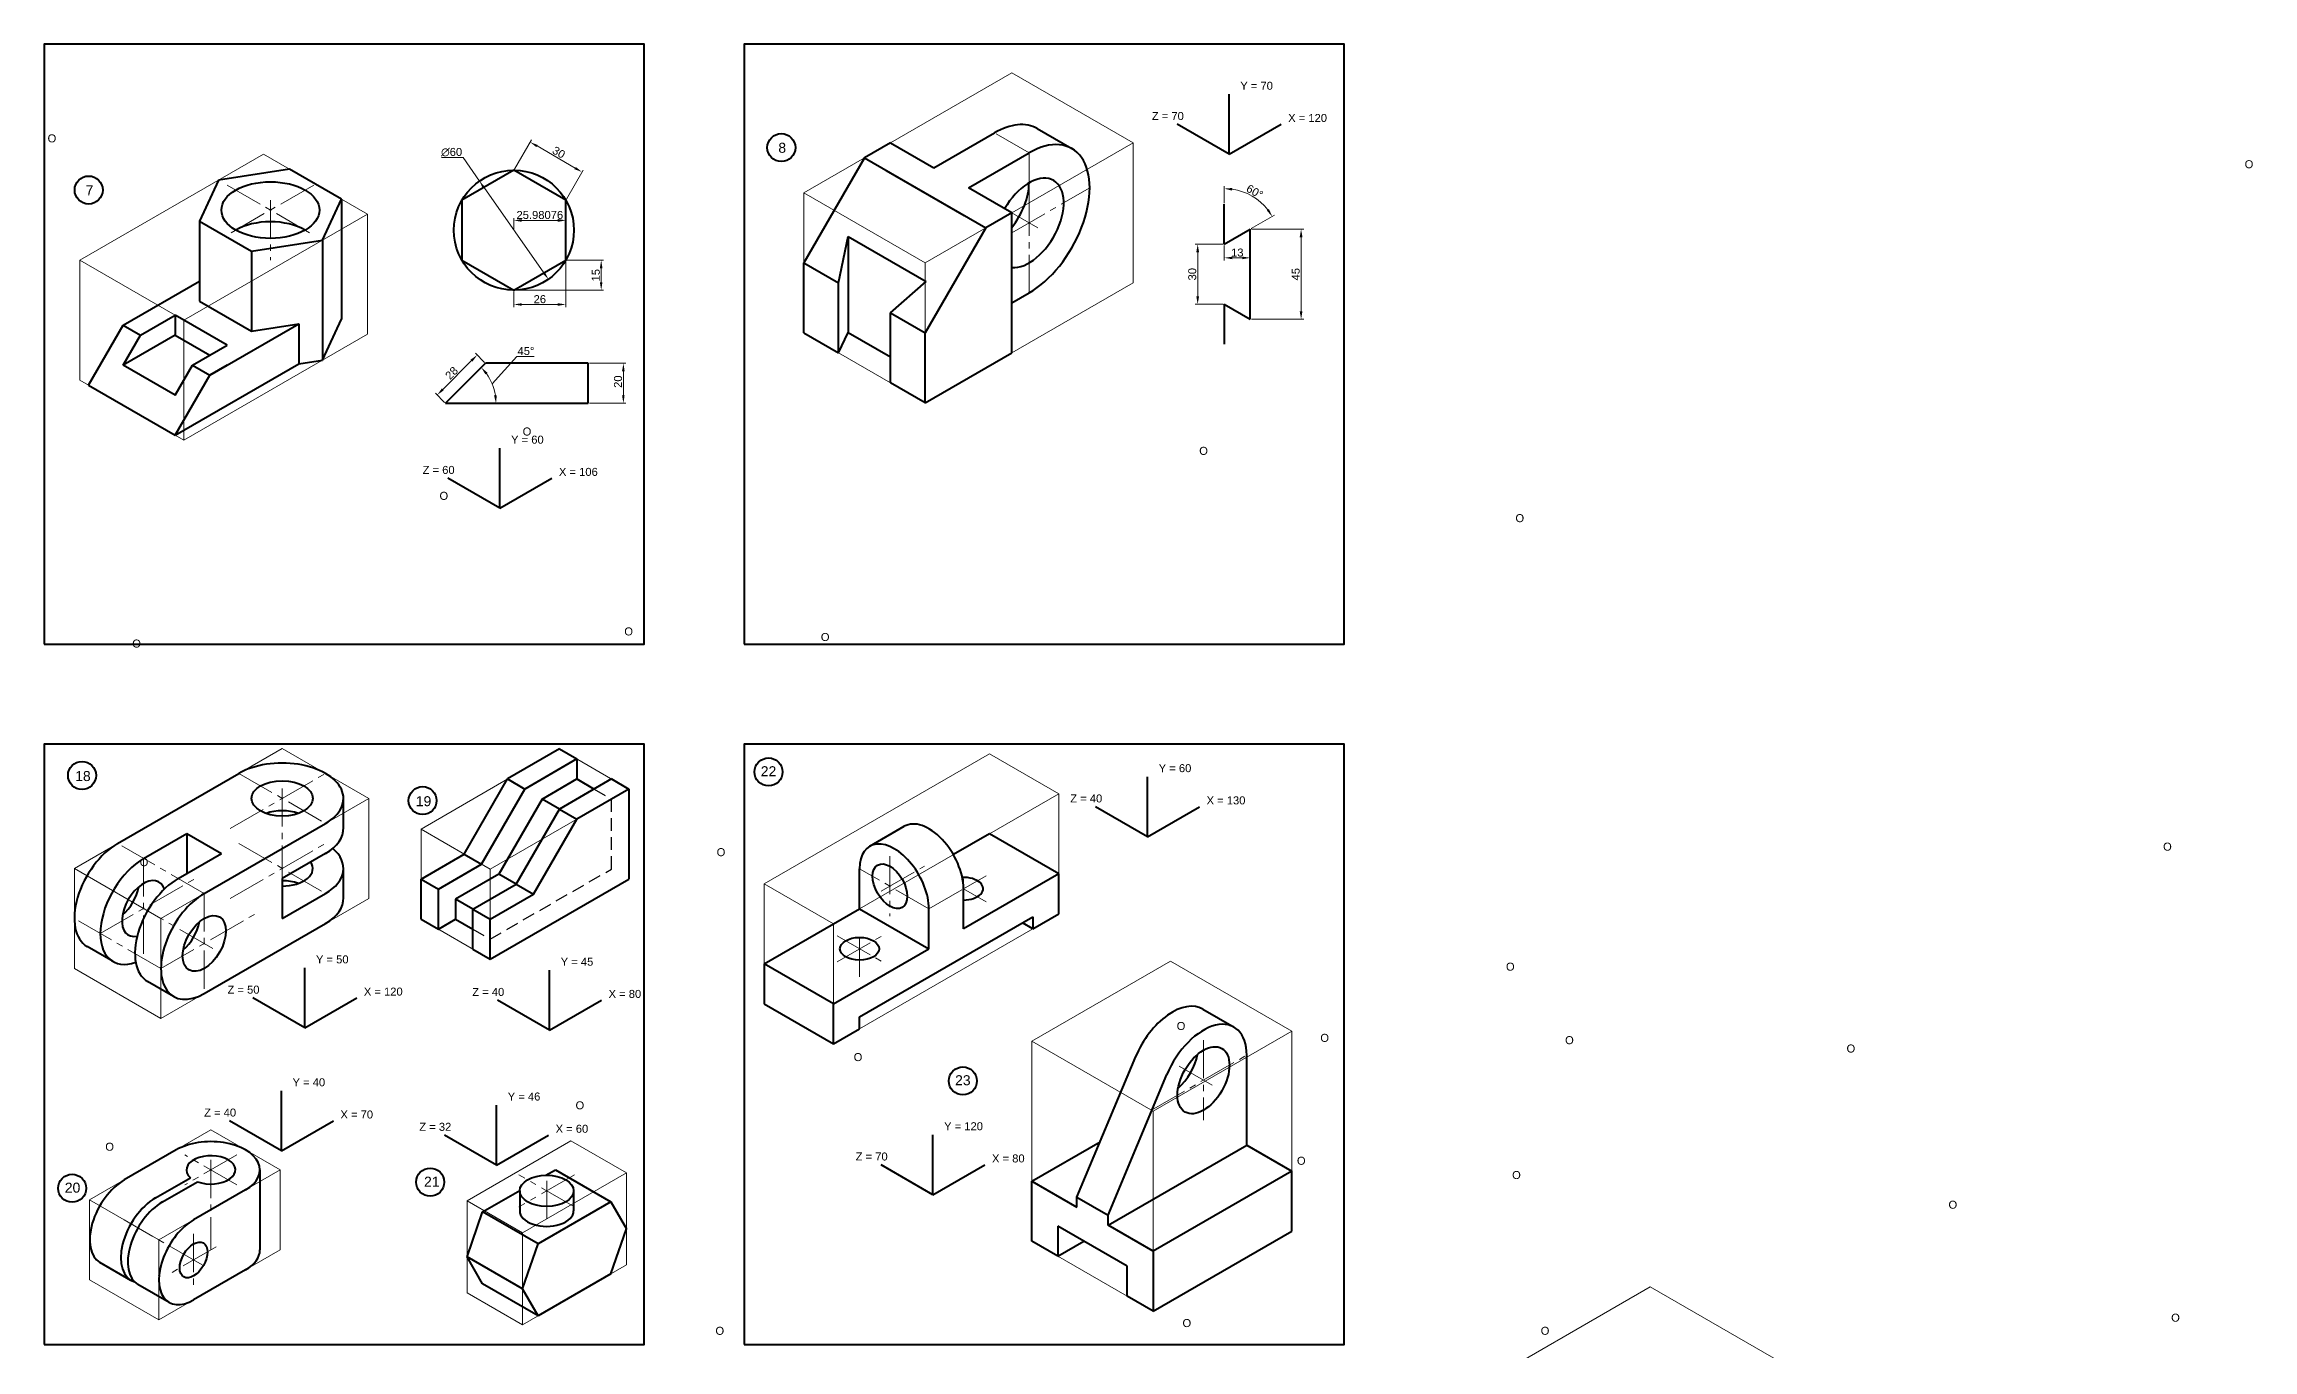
# Model space of a CAD drawing. Header units: millimetres. Extents: x 0 to 2304, y 0 to 1350.
# Drawn here: x 1050 to 2154, y 697 to 1350 of the extents above; entities that cross this region are included whole.
import ezdxf

# ---------------------------------------------------------------- set-up
doc = ezdxf.new("R2010")
doc.units = ezdxf.units.MM
doc.linetypes.add('CENTER2', pattern=[28.575, 19.05, -3.175, 3.175, -3.175])
doc.linetypes.add('DASHED2', pattern=[9.525, 6.35, -3.175])
for name, color, linetype, lineweight in [('Centre', 1, 'CENTER2', 20), ('Dim and Hatch', 6, 'Continuous', 20), ('Hidden', 3, 'DASHED2', 30), ('Object', 2, 'Continuous', 40), ('Projection', 5, 'Continuous', 5)]:
    doc.layers.add(name, color=color, linetype=linetype, lineweight=lineweight)
doc.styles.get("Standard").update_dxf_attribs({"font": 'arial.ttf'})
doc.dimstyles.new('Copy of ISO-25', dxfattribs={"dimtxt": 4, "dimasz": 4, "dimexe": 1.25, "dimexo": 0.625, "dimtad": 1, "dimtoh": 1, "dimdec": 5, "dimdsep": 46, "dimtxsty": 'Standard', "dimcen": 2.5, "dimclrd": 256, "dimclre": 256, "dimclrt": 256, "dimadec": 0, "dimazin": 0, "dimtfac": 1, "dimtdec": 5, "dimtmove": 0, "dimatfit": 2, "dimfxl": 1, "dimlwd": -1, "dimlwe": -1, "dimarcsym": 0})
doc.dimstyles.new('ISO-25', dxfattribs={"dimtxt": 4, "dimasz": 4, "dimexe": 1.25, "dimexo": 0.625, "dimtad": 1, "dimtoh": 1, "dimdec": 0, "dimtxsty": 'Standard', "dimcen": 2.5, "dimclrd": 256, "dimclre": 256, "dimclrt": 256, "dimadec": 0, "dimazin": 0, "dimtfac": 1, "dimtdec": 0, "dimtmove": 0, "dimatfit": 2, "dimfxl": 1, "dimlwd": -1, "dimlwe": -1, "dimarcsym": 0})

# ---------------------------------------------------------------- blocks, each defined once
blk = doc.blocks.new('*D11')
at = {"layer": 'Defpoints', "color": 0, "transparency": 16777216}
for p in [(1267.6, 1281.6), (1302.1, 1232.5)]:
    blk.add_point(p, dxfattribs=at)
at = {"layer": 'Dim and Hatch', "transparency": 16777216}
for p, q in [((1259.4, 1293.3), (1248.7, 1293.3)), ((1267.6, 1281.6), (1259.4, 1293.3)), ((1299.8, 1235.7), (1269.9, 1278.3))]:
    blk.add_line(p, q, dxfattribs=at)
for points in [[(1270.4, 1278.7), (1269.3, 1277.9), (1267.6, 1281.6)], [(1300.3, 1236.1), (1299.2, 1235.4), (1302.1, 1232.5)]]:
    blk.add_solid(points, dxfattribs=at)
at = {"layer": 'Dim and Hatch', "transparency": 16777216, "insert": (1253.7, 1296), "char_height": 4, "attachment_point": 5}
blk.add_mtext('∅60', dxfattribs=at)
blk = doc.blocks.new('*D12')
at = {"layer": 'Defpoints', "color": 0, "transparency": 16777216}
for p in [(1284.8, 1287), (1318.9, 1286.1), (1310.8, 1272)]:
    blk.add_point(p, dxfattribs=at)
at = {"layer": 'Dim and Hatch', "transparency": 16777216}
for p, q in [((1285.1, 1287.6), (1293.6, 1302.1)), ((1296.4, 1299.1), (1315.5, 1288.1)), ((1311.1, 1272.6), (1319.5, 1287.1))]:
    blk.add_line(p, q, dxfattribs=at)
for points in [[(1296.7, 1299.6), (1296.1, 1298.5), (1292.9, 1301.1)], [(1315.8, 1288.6), (1315.1, 1287.5), (1318.9, 1286.1)]]:
    blk.add_solid(points, dxfattribs=at)
at = {"layer": 'Dim and Hatch', "transparency": 16777216, "insert": (1307.3, 1295.9), "char_height": 4, "attachment_point": 5, "rotation": 330}
blk.add_mtext('30', dxfattribs=at)
blk = doc.blocks.new('*D13')
at = {"layer": 'Defpoints', "color": 0, "transparency": 16777216}
for p in [(1310.8, 1242), (1284.8, 1227), (1284.8, 1219.9)]:
    blk.add_point(p, dxfattribs=at)
at = {"layer": 'Dim and Hatch', "transparency": 16777216}
for p, q in [((1310.8, 1241.4), (1310.8, 1218.6)), ((1284.8, 1226.4), (1284.8, 1218.6)), ((1306.8, 1219.9), (1288.8, 1219.9))]:
    blk.add_line(p, q, dxfattribs=at)
for points in [[(1288.8, 1220.5), (1288.8, 1219.2), (1284.8, 1219.9)], [(1306.8, 1220.5), (1306.8, 1219.2), (1310.8, 1219.9)]]:
    blk.add_solid(points, dxfattribs=at)
at = {"layer": 'Dim and Hatch', "transparency": 16777216, "insert": (1297.8, 1222.5), "char_height": 4, "attachment_point": 5}
blk.add_mtext('26', dxfattribs=at)
blk = doc.blocks.new('*D14')
at = {"layer": 'Defpoints', "color": 0, "transparency": 16777216}
for p in [(1310.8, 1242), (1328.5, 1242), (1284.8, 1227)]:
    blk.add_point(p, dxfattribs=at)
at = {"layer": 'Dim and Hatch', "transparency": 16777216}
for p, q in [((1311.4, 1242), (1329.7, 1242)), ((1328.5, 1231), (1328.5, 1238)), ((1285.5, 1227), (1329.7, 1227))]:
    blk.add_line(p, q, dxfattribs=at)
for points in [[(1327.8, 1238), (1329.1, 1238), (1328.5, 1242)], [(1327.8, 1231), (1329.1, 1231), (1328.5, 1227)]]:
    blk.add_solid(points, dxfattribs=at)
at = {"layer": 'Dim and Hatch', "transparency": 16777216, "insert": (1325.8, 1234.5), "char_height": 4, "attachment_point": 5, "rotation": 90}
blk.add_mtext('15', dxfattribs=at)
blk = doc.blocks.new('*D15')
at = {"layer": 'Defpoints', "color": 0, "transparency": 16777216}
for p in [(1270.6, 1190.5), (1250.6, 1170.5), (1250.6, 1170.5), (1275, 1177), (1321.9, 1170.5)]:
    blk.add_point(p, dxfattribs=at)
at = {"layer": 'Dim and Hatch', "transparency": 16777216}
for p, q in [((1274, 1180.2), (1286.3, 1193.9)), ((1286.3, 1193.9), (1294.9, 1193.9))]:
    blk.add_line(p, q, dxfattribs=at)
blk.add_arc((1250.6, 1170.5), 25.3, 9.0674, 35.9326, dxfattribs=at)
for points in [[(1270.6, 1184.9), (1271.6, 1185.8), (1268.5, 1188.4)], [(1276.3, 1174.5), (1274.9, 1174.4), (1275.9, 1170.5)]]:
    blk.add_solid(points, dxfattribs=at)
at = {"layer": 'Dim and Hatch', "transparency": 16777216, "insert": (1290.9, 1196.6), "char_height": 4, "attachment_point": 5}
blk.add_mtext('45°', dxfattribs=at)
blk = doc.blocks.new('*D16')
at = {"layer": 'Defpoints', "color": 0, "transparency": 16777216}
for p in [(1321.9, 1190.5), (1321.9, 1170.5), (1339.6, 1170.5)]:
    blk.add_point(p, dxfattribs=at)
at = {"layer": 'Dim and Hatch', "transparency": 16777216}
for p, q in [((1322.6, 1190.5), (1340.8, 1190.5)), ((1339.6, 1186.5), (1339.6, 1174.5)), ((1322.6, 1170.5), (1340.8, 1170.5))]:
    blk.add_line(p, q, dxfattribs=at)
for points in [[(1338.9, 1186.5), (1340.2, 1186.5), (1339.6, 1190.5)], [(1338.9, 1174.5), (1340.2, 1174.5), (1339.6, 1170.5)]]:
    blk.add_solid(points, dxfattribs=at)
at = {"layer": 'Dim and Hatch', "transparency": 16777216, "insert": (1336.9, 1181.3), "char_height": 4, "attachment_point": 5, "rotation": 90}
blk.add_mtext('20', dxfattribs=at)
blk = doc.blocks.new('*D17')
at = {"layer": 'Defpoints', "color": 0, "transparency": 16777216}
for p in [(1266.5, 1194.6), (1270.6, 1190.5), (1250.6, 1170.5)]:
    blk.add_point(p, dxfattribs=at)
at = {"layer": 'Dim and Hatch', "transparency": 16777216}
for p, q in [((1270.2, 1190.9), (1265.6, 1195.5)), ((1249.3, 1177.4), (1263.6, 1191.8)), ((1250.2, 1170.9), (1245.6, 1175.5))]:
    blk.add_line(p, q, dxfattribs=at)
for points in [[(1263.2, 1192.3), (1264.1, 1191.3), (1266.5, 1194.6)], [(1248.8, 1177.9), (1249.8, 1177), (1246.5, 1174.6)]]:
    blk.add_solid(points, dxfattribs=at)
at = {"layer": 'Dim and Hatch', "transparency": 16777216, "insert": (1253.7, 1185.6), "char_height": 4, "attachment_point": 5, "rotation": 45}
blk.add_mtext('28', dxfattribs=at)
blk = doc.blocks.new('*D18')
at = {"layer": 'Defpoints', "color": 0, "transparency": 16777216}
for p in [(1640, 1270), (1657.8, 1271.3), (1640, 1250), (1640, 1250), (1653, 1257.5)]:
    blk.add_point(p, dxfattribs=at)
at = {"layer": 'Dim and Hatch', "transparency": 16777216}
for p, q in [((1640, 1270.6), (1640, 1279)), ((1653.5, 1257.8), (1665.1, 1264.5))]:
    blk.add_line(p, q, dxfattribs=at)
blk.add_arc((1640, 1250), 27.8, 38.2643, 81.7357, dxfattribs=at)
for points in [[(1643.9, 1276.8), (1644, 1278.1), (1640, 1277.8)], [(1662.3, 1267.6), (1661.2, 1266.8), (1664, 1263.9)]]:
    blk.add_solid(points, dxfattribs=at)
at = {"layer": 'Dim and Hatch', "transparency": 16777216, "insert": (1655.2, 1276.3), "char_height": 4, "attachment_point": 5, "rotation": 330}
blk.add_mtext('60°', dxfattribs=at)
blk = doc.blocks.new('*D19')
at = {"layer": 'Defpoints', "color": 0, "transparency": 16777216}
for p in [(1640, 1250), (1626.7, 1220), (1640, 1220)]:
    blk.add_point(p, dxfattribs=at)
at = {"layer": 'Dim and Hatch', "transparency": 16777216}
for p, q in [((1639.4, 1250), (1625.5, 1250)), ((1626.7, 1246), (1626.7, 1224)), ((1639.4, 1220), (1625.5, 1220))]:
    blk.add_line(p, q, dxfattribs=at)
for points in [[(1626, 1246), (1627.4, 1246), (1626.7, 1250)], [(1626, 1224), (1627.4, 1224), (1626.7, 1220)]]:
    blk.add_solid(points, dxfattribs=at)
at = {"layer": 'Dim and Hatch', "transparency": 16777216, "insert": (1624, 1235), "char_height": 4, "attachment_point": 5, "rotation": 90}
blk.add_mtext('30', dxfattribs=at)
blk = doc.blocks.new('*D20')
at = {"layer": 'Defpoints', "color": 0, "transparency": 16777216}
for p in [(1653, 1257.5), (1653, 1212.5), (1678.4, 1212.5)]:
    blk.add_point(p, dxfattribs=at)
at = {"layer": 'Dim and Hatch', "transparency": 16777216}
for p, q in [((1653.6, 1257.5), (1679.7, 1257.5)), ((1678.4, 1253.5), (1678.4, 1216.5)), ((1653.6, 1212.5), (1679.7, 1212.5))]:
    blk.add_line(p, q, dxfattribs=at)
for points in [[(1677.7, 1253.5), (1679.1, 1253.5), (1678.4, 1257.5)], [(1677.7, 1216.5), (1679.1, 1216.5), (1678.4, 1212.5)]]:
    blk.add_solid(points, dxfattribs=at)
at = {"layer": 'Dim and Hatch', "transparency": 16777216, "insert": (1675.7, 1235), "char_height": 4, "attachment_point": 5, "rotation": 90}
blk.add_mtext('45', dxfattribs=at)
blk = doc.blocks.new('*D21')
at = {"layer": 'Defpoints', "color": 0, "transparency": 16777216}
for p in [(1640, 1250), (1653, 1257.5), (1653, 1243.2)]:
    blk.add_point(p, dxfattribs=at)
at = {"layer": 'Dim and Hatch', "transparency": 16777216}
for p, q in [((1640, 1249.4), (1640, 1241.9)), ((1653, 1256.9), (1653, 1241.9)), ((1644, 1243.2), (1649, 1243.2))]:
    blk.add_line(p, q, dxfattribs=at)
for points in [[(1644, 1243.8), (1644, 1242.5), (1640, 1243.2)], [(1649, 1243.8), (1649, 1242.5), (1653, 1243.2)]]:
    blk.add_solid(points, dxfattribs=at)
at = {"layer": 'Dim and Hatch', "transparency": 16777216, "insert": (1646.5, 1245.8), "char_height": 4, "attachment_point": 5}
blk.add_mtext('13', dxfattribs=at)
blk = doc.blocks.new('*D22')
at = {"layer": 'Defpoints', "color": 0, "transparency": 16777216}
for p in [(1310.8, 1261.9), (1284.8, 1257), (1310.8, 1257)]:
    blk.add_point(p, dxfattribs=at)
at = {"layer": 'Dim and Hatch', "transparency": 16777216}
for p, q in [((1284.8, 1257.6), (1284.8, 1263.1)), ((1288.8, 1261.9), (1306.8, 1261.9)), ((1310.8, 1257.6), (1310.8, 1263.1))]:
    blk.add_line(p, q, dxfattribs=at)
for points in [[(1288.8, 1262.6), (1288.8, 1261.2), (1284.8, 1261.9)], [(1306.8, 1262.6), (1306.8, 1261.2), (1310.8, 1261.9)]]:
    blk.add_solid(points, dxfattribs=at)
at = {"layer": 'Dim and Hatch', "transparency": 16777216, "insert": (1297.8, 1264.6), "char_height": 4, "attachment_point": 5}
blk.add_mtext('25.98076', dxfattribs=at)

msp = doc.modelspace()

# ---------------------------------------------------------------- linework, layer by layer
at = {"layer": 'Centre'}
for p, q in [((1542.399196, 1295.667046), (1525.078688, 1305.667046)), ((1542.399196, 1225.667046), (1542.399196, 1295.667046)), ((1141.456245, 1279.574281), (1184.757516, 1254.574281)), ((1184.757516, 1279.574281), (1141.456245, 1254.574281)), ((1163.10688, 1272.074281), (1163.10688, 1242.074281)), ((1546.729323, 1258.167046), (1520.748561, 1273.167046)), ((1533.738942, 1255.667046), (1572.710085, 1278.167046)), ((1143.027214, 957.949592), (1190.658611, 985.449592)), ((1147.357341, 985.449592), (1190.658611, 960.449592)), ((1169.007976, 977.949592), (1169.007976, 917.949592)), ((1130.036833, 925.449592), (1086.735562, 950.449592)), ((1143.027214, 922.949592), (1190.658611, 950.449592)), ((1147.357341, 950.449592), (1190.658611, 925.449592)), ((1099.725944, 942.949592), (1099.725944, 892.949592)), ((1468.494737, 926.556915), (1490.145372, 939.056915)), ((1472.824864, 944.056915), (1472.824864, 914.056915)), ((1078.075308, 905.449592), (1125.706706, 932.949592)), ((1134.36696, 897.949592), (1082.405435, 927.949592)), ((1492.310435, 917.806915), (1457.669419, 937.806915)), ((1492.310435, 917.806915), (1509.630943, 927.806915)), ((1520.889274, 934.306915), (1509.630943, 927.806915)), ((1509.630943, 932.806915), (1509.630943, 913.806915)), ((1509.630943, 927.806915), (1520.889274, 921.306915)), ((1130.036833, 925.449592), (1130.036833, 875.449592)), ((1108.386198, 887.949592), (1065.084927, 912.949592)), ((1108.386198, 887.949592), (1156.017595, 915.449592)), ((1446.411089, 891.306915), (1468.927749, 904.306915)), ((1446.411089, 904.306915), (1468.927749, 891.306915)), ((1457.669419, 902.806915), (1457.669419, 883.806915)), ((1629.5678, 852.076863), (1629.5678, 812.076863)), ((1603.587038, 817.076863), (1651.218435, 844.576863)), ((1633.897927, 829.576863), (1613.979342, 841.076863)), ((1146.354944, 794.739528), (1120.374182, 779.739528)), ((1146.354944, 779.739528), (1120.374182, 794.739528)), ((1133.364563, 792.239528), (1133.364563, 747.239528)), ((1315.091562, 784.802776), (1287.378749, 768.802776)), ((1315.091562, 768.802776), (1287.378749, 784.802776)), ((1301.235156, 781.802776), (1301.235156, 761.802776)), ((1129.034436, 739.739528), (1090.063293, 762.239528)), ((1124.704309, 755.239528), (1124.704309, 729.239528)), ((1135.96264, 748.739528), (1113.445979, 735.739528))]:
    msp.add_line(p, q, dxfattribs=at)
at = {"layer": 'Hidden'}
for p, q in [((1333.663936, 972.660561), (1316.343428, 962.660561)), ((1325.003682, 977.660561), (1333.663936, 972.660561)), ((1333.663936, 937.660561), (1333.663936, 972.660561)), ((1294.692793, 925.160561), (1316.343428, 962.660561)), ((1307.683174, 967.660561), (1316.343428, 962.660561)), ((1273.042157, 902.660561), (1333.663936, 937.660561)), ((1286.032539, 930.160561), (1294.692793, 925.160561)), ((1264.381903, 917.660561), (1273.042157, 912.660561)), ((1273.042157, 912.660561), (1294.692793, 925.160561)), ((1264.381903, 907.660561), (1273.042157, 902.660561)), ((1273.042157, 902.660561), (1273.042157, 912.660561))]:
    msp.add_line(p, q, dxfattribs=at)
at = {"layer": 'Object'}
for p, q in [((1642.433321, 1294.967838), (1642.433321, 1324.967838)), ((1494.767799, 1288.167046), (1525.078688, 1305.667046)), ((1546.511723, 1307.790152), (1563.832231, 1297.790152)), ((1642.433321, 1294.967838), (1616.452559, 1309.967838)), ((1642.433321, 1294.967838), (1668.414083, 1309.967838)), ((1460.126783, 1293.167046), (1429.815894, 1240.667046)), ((1473.117164, 1300.667046), (1460.126783, 1293.167046)), ((1460.126783, 1293.167046), (1520.748561, 1258.167046)), ((1473.117164, 1300.667046), (1494.767799, 1288.167046)), ((1512.088307, 1278.167046), (1542.399196, 1295.667046)), ((1137.126118, 1282.074281), (1127.616523, 1261.583848)), ((1172.616589, 1287.564648), (1137.126118, 1282.074281)), ((1198.597237, 1272.564713), (1172.616589, 1287.564648)), ((1470.947294, 1286.919821), (1509.92805, 1264.414271)), ((1189.087643, 1252.074281), (1198.597237, 1272.564713)), ((1198.597237, 1272.564713), (1198.597237, 1212.564713)), ((1533.738942, 1265.667046), (1512.088307, 1278.167046)), ((1640, 1250), (1640, 1270)), ((1127.616523, 1261.583848), (1153.597172, 1246.583913)), ((1127.616523, 1261.583848), (1127.616523, 1221.583848)), ((1533.738942, 1265.667046), (1520.748561, 1258.167046)), ((1533.738942, 1195.667046), (1533.738942, 1265.667046)), ((1153.597172, 1246.583913), (1189.087643, 1252.074281)), ((1189.087643, 1252.074281), (1189.087643, 1192.074281)), ((1447.136402, 1230.667046), (1451.894735, 1253.919821)), ((1451.894735, 1253.919821), (1490.875491, 1231.414271)), ((1451.894735, 1253.919821), (1451.894735, 1205.919821)), ((1520.748561, 1258.167046), (1490.437672, 1205.667046)), ((1640, 1250), (1653, 1257.505553)), ((1653, 1212.494447), (1653, 1257.505553)), ((1153.597172, 1246.583913), (1153.597172, 1206.583913)), ((1429.815894, 1205.667046), (1429.815894, 1240.667046)), ((1429.815894, 1205.667046), (1429.815894, 1240.667046)), ((1429.815894, 1240.667046), (1447.136402, 1230.667046)), ((1089.494721, 1209.574281), (1127.616523, 1231.583913)), ((1447.136402, 1195.667046), (1447.136402, 1230.667046)), ((1473.117164, 1215.667046), (1490.875491, 1231.414271)), ((1127.616523, 1221.583848), (1153.597172, 1206.583913)), ((1473.117164, 1180.667046), (1473.117164, 1215.667046)), ((1473.117164, 1215.667046), (1490.437672, 1205.667046)), ((1533.738942, 1220.667046), (1542.399196, 1225.667046)), ((1640, 1220), (1653, 1212.494447)), ((1640, 1220), (1640, 1200)), ((1072.174213, 1179.574281), (1089.494721, 1209.574281)), ((1089.494721, 1209.574281), (1098.154975, 1204.574281)), ((1089.494721, 1189.574281), (1098.154975, 1204.574281)), ((1115.475483, 1204.574281), (1089.494721, 1189.574281)), ((1098.154975, 1204.574281), (1115.475483, 1214.574281)), ((1115.475483, 1214.574281), (1115.475483, 1204.574281)), ((1141.456245, 1199.574281), (1115.475483, 1214.574281)), ((1115.475483, 1204.574281), (1132.795991, 1194.574281)), ((1132.795991, 1184.574281), (1177.257537, 1210.244166)), ((1153.597172, 1206.583913), (1177.257537, 1210.244166)), ((1177.257537, 1210.244166), (1177.257537, 1190.244166)), ((1189.087643, 1192.074281), (1198.597237, 1212.564713)), ((1429.815894, 1205.667046), (1447.136402, 1195.667046)), ((1447.136402, 1195.667046), (1451.894735, 1205.919821)), ((1451.894735, 1205.919821), (1473.117164, 1193.667046)), ((1490.437672, 1170.667046), (1490.437672, 1205.667046)), ((1124.135737, 1189.574281), (1141.456245, 1199.574281)), ((1520.748561, 1188.167046), (1533.738942, 1195.667046)), ((1115.475483, 1174.574281), (1089.494721, 1189.574281)), ((1115.475483, 1154.574281), (1177.257537, 1190.244166)), ((1115.475483, 1174.574281), (1124.135737, 1189.574281)), ((1115.475483, 1154.574281), (1132.795991, 1184.574281)), ((1124.135737, 1189.574281), (1132.795991, 1184.574281)), ((1141.456245, 1189.574281), (1132.795991, 1184.574281)), ((1177.257537, 1190.244166), (1189.087643, 1192.074281)), ((1250.609397, 1170.488125), (1270.609397, 1190.488125)), ((1321.949197, 1190.488125), (1270.609397, 1190.488125)), ((1321.949197, 1170.488125), (1321.949197, 1190.488125)), ((1490.437672, 1170.667046), (1520.748561, 1188.167046)), ((1072.174213, 1179.574281), (1115.475483, 1154.574281)), ((1250.609397, 1170.488125), (1321.949197, 1170.488125)), ((1490.437672, 1170.667046), (1473.117164, 1180.667046)), ((1277.853514, 1118.044284), (1277.853514, 1148.044284)), ((1277.853514, 1118.044284), (1251.872752, 1133.044284)), ((1277.853514, 1118.044284), (1303.834276, 1133.044284)), ((1307.683174, 997.660561), (1281.702412, 982.660561)), ((1307.683174, 997.660561), (1316.343428, 992.660561)), ((1086.735562, 950.449592), (1147.357341, 985.449592)), ((1316.343428, 992.660561), (1290.362666, 977.660561)), ((1316.343428, 992.660561), (1316.343428, 982.660561)), ((1601.644503, 953.821981), (1601.644503, 983.821981)), ((1199.619277, 958.336145), (1199.619277, 973.336145)), ((1260.051776, 945.160561), (1281.702412, 982.660561)), ((1268.71203, 940.160561), (1290.362666, 977.660561)), ((1299.02292, 972.660561), (1277.372285, 935.160561)), ((1281.702412, 982.660561), (1290.362666, 977.660561)), ((1299.02292, 972.660561), (1316.343428, 982.660561)), ((1307.683174, 967.660561), (1299.02292, 972.660561)), ((1333.663936, 982.660561), (1307.683174, 967.660561)), ((1316.343428, 982.660561), (1325.003682, 977.660561)), ((1342.32419, 977.660561), (1316.343428, 962.660561)), ((1333.663936, 982.660561), (1342.32419, 977.660561)), ((1342.32419, 977.660561), (1342.32419, 932.660561)), ((1286.032539, 930.160561), (1307.683174, 967.660561)), ((1294.692793, 925.160561), (1316.343428, 962.660561)), ((1307.683174, 967.660561), (1316.343428, 962.660561)), ((1601.644503, 953.821981), (1575.663741, 968.821981)), ((1601.644503, 953.821981), (1627.625265, 968.821981)), ((1099.725944, 942.949592), (1121.376579, 955.449592)), ((1121.376579, 955.449592), (1138.697087, 945.449592)), ((1121.376579, 955.449592), (1121.376579, 935.449592)), ((1130.036833, 925.449592), (1190.658611, 960.449592)), ((1462.712907, 949.002954), (1480.033415, 959.002954)), ((1522.621324, 955.306915), (1504.557884, 944.877983)), ((1557.262341, 935.306915), (1522.621324, 955.306915)), ((1117.046452, 932.949592), (1138.697087, 945.449592)), ((1190.658611, 945.449592), (1169.007976, 932.949592)), ((1238.401141, 932.660561), (1260.051776, 945.160561)), ((1247.061395, 927.660561), (1268.71203, 940.160561)), ((1260.051776, 945.160561), (1268.71203, 940.160561)), ((1169.007976, 932.949592), (1169.007976, 912.949592)), ((1199.619277, 923.336145), (1199.619277, 938.336145)), ((1238.401141, 912.660561), (1238.401141, 932.660561)), ((1238.401141, 932.660561), (1247.061395, 927.660561)), ((1247.061395, 907.660561), (1247.061395, 927.660561)), ((1277.372285, 935.160561), (1255.721649, 922.660561)), ((1264.381903, 917.660561), (1286.032539, 930.160561)), ((1273.042157, 892.660561), (1342.32419, 932.660561)), ((1286.032539, 930.160561), (1277.372285, 935.160561)), ((1286.032539, 930.160561), (1294.692793, 925.160561)), ((1457.669419, 917.806915), (1457.669419, 937.806915)), ((1557.262341, 935.306915), (1509.630943, 907.806915)), ((1509.630943, 907.806915), (1509.630943, 927.806915)), ((1557.262341, 915.306915), (1557.262341, 935.306915)), ((1169.007976, 912.949592), (1190.658611, 925.449592)), ((1264.381903, 917.660561), (1255.721649, 922.660561)), ((1255.721649, 922.660561), (1255.721649, 912.660561)), ((1264.381903, 897.660561), (1264.381903, 917.660561)), ((1264.381903, 917.660561), (1273.042157, 912.660561)), ((1273.042157, 912.660561), (1294.692793, 925.160561)), ((1410.038022, 890.306915), (1457.669419, 917.806915)), ((1457.669419, 917.806915), (1492.310435, 897.806915)), ((1492.310435, 897.806915), (1492.310435, 917.806915)), ((1130.036833, 875.449592), (1190.658611, 910.449592)), ((1238.401141, 912.660561), (1247.061395, 907.660561)), ((1247.061395, 907.660561), (1255.721649, 912.660561)), ((1255.721649, 912.660561), (1264.381903, 907.660561)), ((1273.042157, 892.660561), (1273.042157, 912.660561)), ((1457.669419, 863.806915), (1544.27196, 913.806915)), ((1544.27196, 907.806915), (1539.075807, 910.806915)), ((1544.27196, 907.806915), (1557.262341, 915.306915)), ((1544.27196, 913.806915), (1544.27196, 907.806915)), ((1084.414728, 891.434192), (1071.424354, 898.934196)), ((1264.381903, 897.660561), (1273.042157, 892.660561)), ((1444.679038, 870.306915), (1492.310435, 897.806915)), ((1180.311185, 858.236256), (1180.311185, 888.236256)), ((1302.674611, 857.081837), (1302.674611, 887.081837)), ((1444.679038, 870.306915), (1410.038022, 890.306915)), ((1410.038022, 890.306915), (1410.038022, 870.306915)), ((1114.725618, 873.934192), (1101.735244, 881.434194)), ((1180.311185, 858.236256), (1154.330423, 873.236256)), ((1180.311185, 858.236256), (1206.291948, 873.236256)), ((1302.674611, 857.081837), (1276.693849, 872.081837)), ((1302.674611, 857.081837), (1328.655373, 872.081837)), ((1410.038022, 870.306915), (1444.679038, 850.306915)), ((1444.679038, 850.306915), (1444.679038, 870.306915)), ((1457.669419, 857.806915), (1457.669419, 863.806915)), ((1629.333454, 867.567339), (1644.921912, 858.567339)), ((1444.679038, 850.306915), (1457.669419, 857.806915)), ((1566.347945, 773.576863), (1595.700052, 843.920596)), ((1651.218435, 799.576863), (1651.218435, 844.576863)), ((1581.936402, 764.576863), (1611.288509, 834.920596)), ((1168.604454, 796.797876), (1168.604454, 826.797876)), ((1276.190731, 789.669156), (1276.190731, 819.669156)), ((1168.604454, 796.797876), (1142.623692, 811.797876)), ((1168.604454, 796.797876), (1194.585216, 811.797876)), ((1116.044055, 797.239528), (1090.063293, 782.239528)), ((1276.190731, 789.669156), (1250.209968, 804.669156)), ((1276.190731, 789.669156), (1302.171493, 804.669156)), ((1494.357825, 774.824632), (1494.357825, 804.824632)), ((1543.831285, 781.576863), (1577.891495, 801.241534)), ((1581.936402, 759.576863), (1651.218435, 799.576863)), ((1651.218435, 799.576863), (1673.735095, 786.576863)), ((1157.859426, 787.220392), (1157.859436, 747.220392)), ((1300.845301, 784.577694), (1305.565283, 787.302776)), ((1305.565283, 787.302776), (1333.278095, 771.302776)), ((1494.357825, 774.824632), (1468.377063, 789.824632)), ((1494.357825, 774.824632), (1520.338587, 789.824632)), ((1673.735095, 786.576863), (1604.453063, 746.576863)), ((1673.735095, 756.576863), (1673.735095, 786.576863)), ((1105.651751, 773.239528), (1123.147231, 783.340549)), ((1109.115852, 771.239528), (1126.611333, 781.340549)), ((1150.685072, 777.239528), (1124.704309, 762.239528)), ((1269.192216, 766.302776), (1287.768604, 777.027859)), ((1287.763032, 776.822221), (1287.763032, 766.822221)), ((1314.707323, 776.795551), (1314.707323, 766.795551)), ((1543.831285, 751.576863), (1543.831285, 781.576863)), ((1543.831285, 781.576863), (1566.347945, 768.576863)), ((1566.347945, 768.576863), (1566.347945, 773.576863)), ((1566.347945, 773.576863), (1581.936402, 764.576863)), ((1261.397987, 743.802776), (1269.192216, 766.302776)), ((1296.905029, 750.302776), (1269.192216, 766.302776)), ((1333.278095, 771.302776), (1296.905029, 750.302776)), ((1333.278095, 771.302776), (1341.072324, 757.802776)), ((1581.936402, 759.576863), (1581.936402, 764.576863)), ((1333.278095, 735.302776), (1341.072324, 757.802776)), ((1556.821666, 744.076863), (1543.831285, 751.576863)), ((1591.462682, 739.076863), (1556.821666, 759.076863)), ((1556.821666, 759.076863), (1556.821666, 744.076863)), ((1556.821666, 744.076863), (1569.812047, 751.576863)), ((1604.453063, 746.576863), (1581.936402, 759.576863)), ((1604.453063, 716.576863), (1673.735095, 756.576863)), ((1093.399576, 732.029065), (1077.811119, 741.029065)), ((1289.1108, 727.802776), (1261.397987, 743.802776)), ((1269.192216, 730.302776), (1261.397987, 743.802776)), ((1289.1108, 727.802776), (1296.905029, 750.302776)), ((1604.453063, 746.576863), (1604.453063, 716.576863)), ((1096.863678, 730.029065), (1096.857393, 730.032693)), ((1112.452134, 721.029065), (1096.863678, 730.029065)), ((1150.685072, 737.239528), (1124.704309, 722.239528)), ((1296.905029, 714.302776), (1269.192216, 730.302776)), ((1333.278095, 735.302776), (1296.905029, 714.302776)), ((1591.462682, 724.076863), (1591.462682, 739.076863)), ((1296.905029, 714.302776), (1289.1108, 727.802776)), ((1604.453063, 716.576863), (1591.462682, 724.076863))]:
    msp.add_line(p, q, dxfattribs=at)
for points in [[(1050, 1050), (1350, 1050), (1350, 1350), (1050, 1350)], [(1400, 1050), (1700, 1050), (1700, 1350), (1400, 1350)], [(1310.815812, 1272.013602), (1284.83505, 1287.013602), (1258.854288, 1272.013602), (1258.854288, 1242.013602), (1284.83505, 1227.013602), (1310.815812, 1242.013602)], [(1050, 700), (1350, 700), (1350, 1000), (1050, 1000)], [(1400, 700), (1700, 700), (1700, 1000), (1400, 1000)]]:
    msp.add_lwpolyline(points, close=True, dxfattribs=at)
for centre, radius in [((1418.543864, 1298.305174), 7), ((1072.245561, 1277.092883), 7), ((1284.83505, 1257.013602), 30), ((1068.925958, 984.438233), 7), ((1412.139001, 986.199014), 7), ((1239.200039, 971.873884), 7), ((1509.295493, 831.732319), 7), ((1063.981715, 778.080825), 7), ((1242.980975, 781.123343), 7)]:
    msp.add_circle(centre, radius, dxfattribs=at)
for centre, major_axis, start_param, end_param in [((1525.078688, 1270.667046), (-21.433035, -37.123106), 3.1415926536, 3.926990817), ((1542.399196, 1260.667046), (-21.433035, -37.123106), 0.7853981634, 3.926990817), ((1542.399196, 1260.667046), (-12.247449, -21.213203), 6.544984695, 10.9955742876), ((1525.078688, 1270.667046), (-12.247449, -21.213203), 7.5921822462, 8.6393797974), ((1163.10688, 1247.074281), (-24.494897, 0), 3.926990817, 5.4977871438), ((1169.007976, 972.949592), (-30.618622, 0), 2.3561944902, 5.4977871438), ((1169.007976, 957.949592), (-15.309311, 0), 4.1547901537, 5.2699878071), ((1492.310435, 937.806915), (12.247449, -21.213203), 7.0685834706, 9.4273113046), ((1086.735562, 925.449592), (-15.309311, -26.516504), 3.926990817, 6.2840160749), ((1169.007976, 957.949592), (-30.618622, 0), 2.3561944902, 3.1634611499), ((1474.989927, 927.806915), (12.247449, -21.213203), 7.0685834706, 10.2101761242), ((1099.725944, 917.949592), (-15.309311, -26.516504), 3.926990817, 6.8844495239), ((1169.007976, 937.949592), (-15.309311, 0), 7.853981634, 9.7986592781), ((1169.007976, 937.949592), (-30.618622, 0), 2.3561944902, 3.7428568703), ((1099.725944, 917.949592), (-7.654655, -13.258252), 2.6540477695, 6.7707301913), ((1086.735562, 925.449592), (-7.654655, -13.258252), 7.2963828073, 8.4115804607), ((1117.046452, 907.949592), (-15.309311, -26.516504), 3.926990817, 6.2840160749), ((1169.007976, 922.949592), (-15.309311, 0), 4.1547901537, 4.7123889804), ((1509.630943, 927.806915), (-9.797959, 0), 1.5707963268, 4.775377621), ((1130.036833, 900.449592), (-15.309311, -26.516504), 3.926990817, 7.0685834706), ((1169.007976, 922.949592), (-30.618622, 0), 2.3561944902, 3.1634611499), ((1117.046452, 907.949592), (-7.654655, -13.258252), 7.2963828073, 8.4115804607), ((1613.979342, 841.076863), (-15.309311, -26.516504), 9.4217470151, 11.2174993265), ((1629.5678, 832.076863), (-15.309311, -26.516504), 8.6393797974, 11.2174993265), ((1613.979342, 841.076863), (-9.185587, -15.909903), 1.0131975001, 2.1283951535), ((1133.364563, 787.239528), (-24.494897, 0), 2.3561944902, 5.4977871438), ((1133.364563, 787.239528), (-12.247449, 0), 0.9867560842, 6.8672255498), ((1090.063293, 762.239528), (-12.247449, -21.213203), 3.926990817, 6.2840847395), ((1105.651751, 753.239528), (-12.247449, -21.213203), 3.926990817, 6.4250823618), ((1109.115852, 751.239528), (-12.247449, -21.213203), 3.926990817, 6.2840847395), ((1124.704309, 742.239528), (-12.247449, -21.213203), 3.926990817, 7.0685834706), ((1301.235156, 766.802776), (-13.472194, 0), 6.2799526769, 9.4267496943), ((1133.364563, 747.239528), (-24.494897, 0), 2.3561944902, 3.1430190748), ((1105.651751, 753.239528), (-12.247449, -21.213203), 7.1687508917, 7.1743709505)]:
    msp.add_ellipse(centre, major_axis=major_axis, ratio=0.5773502692, start_param=start_param, end_param=end_param, dxfattribs=at)
for centre, major_axis in [((1163.10688, 1267.074281), (-24.494897, 0)), ((1169.007976, 972.949592), (-15.309311, 0)), ((1472.824864, 929.056915), (6.123724, -10.606602)), ((1130.036833, 900.449592), (-7.654655, -13.258252)), ((1457.669419, 897.806915), (-9.797959, 0)), ((1629.5678, 832.076863), (-9.185587, -15.909903)), ((1301.235156, 776.802776), (-13.472194, 0)), ((1124.704309, 742.239528), (-4.898979, -8.485281))]:
    msp.add_ellipse(centre, major_axis=major_axis, ratio=0.5773502692, dxfattribs=at)
at = {"layer": 'Projection'}
for p, q in [((1429.815894, 1275.667046), (1533.738942, 1335.667046)), ((1533.738942, 1335.667046), (1594.36072, 1300.667046)), ((1067.844086, 1242.074281), (1159.626151, 1295.064681)), ((1159.626151, 1295.064681), (1211.587675, 1265.064681)), ((1594.36072, 1300.667046), (1490.437672, 1240.667046)), ((1542.399196, 1295.667046), (1542.399196, 1260.667046)), ((1594.36072, 1230.667046), (1594.36072, 1300.667046)), ((1490.437672, 1240.667046), (1429.815894, 1275.667046)), ((1429.815894, 1275.667046), (1429.815894, 1205.667046)), ((1119.80561, 1212.074281), (1211.587675, 1265.064681)), ((1211.587675, 1265.064681), (1211.587675, 1205.064681)), ((1067.844086, 1182.074281), (1067.844086, 1242.074281)), ((1067.844086, 1242.074281), (1119.80561, 1212.074281)), ((1490.437672, 1170.667046), (1490.437672, 1240.667046)), ((1490.437672, 1170.667046), (1594.36072, 1230.667046)), ((1119.80561, 1212.074281), (1119.80561, 1152.074281)), ((1211.587675, 1205.064681), (1119.80561, 1152.074281)), ((1429.815894, 1205.667046), (1490.437672, 1170.667046)), ((1119.80561, 1152.074281), (1067.844086, 1182.074281)), ((1169.007976, 997.949592), (1065.084927, 937.949592)), ((1212.309246, 972.949592), (1169.007976, 997.949592)), ((1238.401141, 957.660561), (1307.683174, 997.660561)), ((1307.683174, 997.660561), (1342.32419, 977.660561)), ((1410.038022, 930.306915), (1522.621324, 995.306915)), ((1522.621324, 995.306915), (1557.262341, 975.306915)), ((1316.343428, 992.660561), (1316.343428, 982.660561)), ((1108.386198, 912.949592), (1212.309246, 972.949592)), ((1212.309246, 922.949592), (1212.309246, 972.949592)), ((1273.042157, 937.660561), (1342.32419, 977.660561)), ((1342.32419, 977.660561), (1342.32419, 932.660561)), ((1557.262341, 975.306915), (1444.679038, 910.306915)), ((1557.262341, 975.306915), (1557.262341, 915.306915)), ((1238.401141, 912.660561), (1238.401141, 957.660561)), ((1238.401141, 957.660561), (1273.042157, 937.660561)), ((1065.084927, 937.949592), (1065.084927, 887.949592)), ((1108.386198, 912.949592), (1065.084927, 937.949592)), ((1273.042157, 892.660561), (1273.042157, 937.660561)), ((1342.32419, 932.660561), (1273.042157, 892.660561)), ((1444.679038, 910.306915), (1410.038022, 930.306915)), ((1410.038022, 930.306915), (1410.038022, 870.306915)), ((1108.386198, 862.949592), (1212.309246, 922.949592)), ((1108.386198, 862.949592), (1108.386198, 912.949592)), ((1273.042157, 892.660561), (1238.401141, 912.660561)), ((1444.679038, 850.306915), (1557.262341, 915.306915)), ((1444.679038, 850.306915), (1444.679038, 910.306915)), ((1065.084927, 887.949592), (1108.386198, 862.949592)), ((1543.831285, 851.576863), (1613.113317, 891.576863)), ((1613.113317, 891.576863), (1673.735095, 856.576863)), ((1410.038022, 870.306915), (1444.679038, 850.306915)), ((1543.831285, 751.576863), (1543.831285, 851.576863)), ((1543.831285, 851.576863), (1604.453063, 816.576863)), ((1673.735095, 856.576863), (1604.453063, 816.576863)), ((1673.735095, 756.576863), (1673.735095, 856.576863)), ((1072.742785, 772.239528), (1133.364563, 807.239528)), ((1133.364563, 807.239528), (1168.00558, 787.239528)), ((1604.453063, 816.576863), (1604.453063, 716.576863)), ((1261.397987, 771.802776), (1313.359511, 801.802776)), ((1313.359511, 801.802776), (1341.072324, 785.802776)), ((1107.383801, 752.239528), (1168.00558, 787.239528)), ((1168.00558, 747.239528), (1168.00558, 787.239528)), ((1289.1108, 755.802776), (1341.072324, 785.802776)), ((1341.072324, 739.802776), (1341.072324, 785.802776)), ((1072.742785, 732.239528), (1072.742785, 772.239528)), ((1072.742785, 772.239528), (1107.383801, 752.239528)), ((1261.397987, 725.802776), (1261.397987, 771.802776)), ((1261.397987, 771.802776), (1289.1108, 755.802776)), ((1107.383801, 712.239528), (1107.383801, 752.239528)), ((1289.1108, 755.802776), (1289.1108, 709.802776)), ((1543.831285, 751.576863), (1604.453063, 716.576863)), ((1604.453063, 716.576863), (1673.735095, 756.576863)), ((1107.383801, 712.239528), (1168.00558, 747.239528)), ((1072.742785, 732.239528), (1107.383801, 712.239528)), ((1289.1108, 709.802776), (1341.072324, 739.802776)), ((1714.42546, 648.823375), (1852.989525, 728.823375)), ((1852.989525, 728.823375), (1930.931811, 683.823375)), ((1289.1108, 709.802776), (1261.397987, 725.802776))]:
    msp.add_line(p, q, dxfattribs=at)

# ---------------------------------------------------------------- texts
at = {"layer": 'Object'}
for s, p in [('Y = 70', (1647.999524, 1327.219477)), ('Z = 70', (1603.783418, 1312.091568)), ('X = 120', (1671.93974, 1311.115572)), ('Y = 60', (1283.419717, 1150.295923)), ('Z = 60', (1239.203611, 1135.168014)), ('X = 106', (1307.359933, 1134.192018)), ('Y = 60', (1607.210706, 986.073621)), ('Z = 40', (1562.9946, 970.945712)), ('X = 130', (1631.150922, 969.969715)), ('Y = 50', (1185.877388, 890.487896)), ('Y = 45', (1308.240814, 889.333477)), ('Z = 50', (1141.661283, 875.359986)), ('X = 120', (1209.817604, 874.38399)), ('Z = 40', (1264.024708, 874.205568)), ('X = 80', (1332.18103, 873.229571)), ('Y = 40', (1174.170657, 829.049516)), ('Z = 40', (1129.954551, 813.921607)), ('Y = 46', (1281.756933, 821.920795)), ('X = 70', (1198.110873, 812.94561)), ('Z = 32', (1237.540828, 806.792886)), ('X = 60', (1305.69715, 805.81689)), ('Y = 120', (1499.924028, 807.076272)), ('Z = 70', (1455.707922, 791.948363)), ('X = 80', (1523.864244, 790.972366))]:
    msp.add_text(s, height=4, dxfattribs=at).set_placement(p)
at = {"layer": 'Object', "char_height": 2.5, "attachment_point": 1}
for insert in [(541.706753, 1304.909319), (1640.139798, 1291.983298), (779.208003, 1158.368768), (1117.464474, 1148.702743), (737.639243, 1126.213389), (1275.559991, 1115.059744), (584.020465, 1052.368338), (830.033815, 1058.429824), (928.295982, 1055.648012), (1599.350979, 950.837442), (587.756928, 943.074969), (876.220349, 948.074025), (1270.826091, 890.837975), (1106.204646, 861.187109), (1178.017662, 855.251716), (1300.381088, 854.097298), (944.714316, 845.642798), (1441.102049, 849.921761), (805.658286, 821.53304), (570.560518, 800.829716), (1166.310931, 793.813336), (1273.897207, 786.684616), (1492.064302, 771.840092), (875.603756, 708.804419), (1109.094397, 712.67993), (1288.203395, 708.823196), (1603.378641, 715.375954)]:
    msp.add_mtext('^I^I^I^I^I^I^I^I^I^I^I^I^I^I^I^I^I^I^I^I^I^I^I^I^I^I^I^I^I^I^I^I^I^I^I^I^I^I^I^I^I^I^I^I^I^I^I^I^I^I^I{\\H1.6x;O}', dxfattribs=dict(at, insert=insert))
at = {"layer": 'Object', "char_height": 5, "attachment_point": 1}
for s, insert in [('8', (1417.039834, 1300.720587)), ('7', (1070.74153, 1279.508296)), ('18', (1065.500435, 986.632138)), ('22', (1408.25703, 989.042884)), ('19', (1235.774516, 974.067788)), ('23', (1505.413522, 834.576189)), ('20', (1060.307165, 780.880713)), ('21', (1239.900992, 783.859259))]:
    msp.add_mtext_dynamic_manual_height_columns(s, width=42.32929408, gutter_width=25, heights=[0], dxfattribs=dict(at, insert=insert))

# ---------------------------------------------------------------- dimensions: what is measured, and where the dimension line sits
at = {"layer": 'Dim and Hatch'}
dim = msp.add_diameter_dim_2p(p1=(1302.082824, 1232.467436), p2=(1267.587275, 1281.559768), dimstyle='ISO-25', dxfattribs=at)
dim.commit()
dim.dimension.update_dxf_attribs({"geometry": '*D11', "text_midpoint": (1253.710338, 1293.254973), "dimtype": 163})
dim = msp.add_aligned_dim(p1=(1284.83505, 1287.013602), p2=(1310.815812, 1272.013602), distance=16.215451, dimstyle='ISO-25', dxfattribs=at)
dim.commit()
dim.dimension.update_dxf_attribs({"geometry": '*D12', "text_midpoint": (1307.267485, 1295.867719)})
dim = msp.add_angular_dim_2l(base=(1657.840998, 1271.262073), line1=((1640, 1250), (1653, 1257.505553)), line2=((1640, 1250), (1640, 1270)), dimstyle='ISO-25', dxfattribs=at)
dim.commit()
dim.dimension.update_dxf_attribs({"geometry": '*D18', "text_midpoint": (1655.211479, 1276.347054)})
for base, p1, p2, dimstyle, picture, middle in [((1310.815812, 1261.898795), (1284.83505, 1257.013602), (1310.815812, 1257.013602), 'Copy of ISO-25', '*D22', (1297.825431, 1264.566087)), ((1653, 1243.163939), (1640, 1250), (1653, 1257.505553), 'ISO-25', '*D21', (1646.5, 1245.832596)), ((1284.83505, 1219.880427), (1310.815812, 1242.013602), (1284.83505, 1227.013602), 'ISO-25', '*D13', (1297.825431, 1222.547719))]:
    dim = msp.add_linear_dim(base=base, p1=p1, p2=p2, dimstyle=dimstyle, dxfattribs=at)
    dim.commit()
    dim.dimension.update_dxf_attribs({"geometry": picture, "text_midpoint": middle})
for base, p1, p2, picture, middle in [((1626.702189, 1220), (1640, 1250), (1640, 1220), '*D19', (1624.033533, 1235)), ((1678.408993, 1212.494447), (1653, 1257.505553), (1653, 1212.494447), '*D20', (1675.749886, 1235)), ((1328.460859, 1242.013602), (1284.83505, 1227.013602), (1310.815812, 1242.013602), '*D14', (1325.793567, 1234.513602))]:
    dim = msp.add_linear_dim(base=base, p1=p1, p2=p2, angle=90, dimstyle='ISO-25', dxfattribs=at)
    dim.commit()
    dim.dimension.update_dxf_attribs({"geometry": picture, "text_midpoint": middle})
for base, p1, p2, angle, picture, middle, dimtype in [((1266.478157, 1194.619365), (1250.609397, 1170.488125), (1270.609397, 1190.488125), 45, '*D17', (1255.559925, 1183.701133), 161), ((1339.576449, 1170.488125), (1321.949197, 1190.488125), (1321.949197, 1170.488125), 90, '*D16', (1339.576449, 1181.251001), 160)]:
    dim = msp.add_linear_dim(base=base, p1=p1, p2=p2, angle=angle, dimstyle='ISO-25', dxfattribs=at)
    dim.commit()
    dim.dimension.update_dxf_attribs({"geometry": picture, "text_midpoint": middle, "dimtype": dimtype})
dim = msp.add_angular_dim_2l(base=(1275.049142, 1177.036735), line1=((1250.609397, 1170.488125), (1321.949197, 1170.488125)), line2=((1250.609397, 1170.488125), (1270.609397, 1190.488125)), dimstyle='ISO-25', override={"dimtad": 3, "dimtmove": 1}, dxfattribs=at)
dim.commit()
dim.dimension.update_dxf_attribs({"geometry": '*D15', "text_midpoint": (1290.924546, 1196.564323), "dimtype": 162})

doc.saveas('drawing.dxf')
